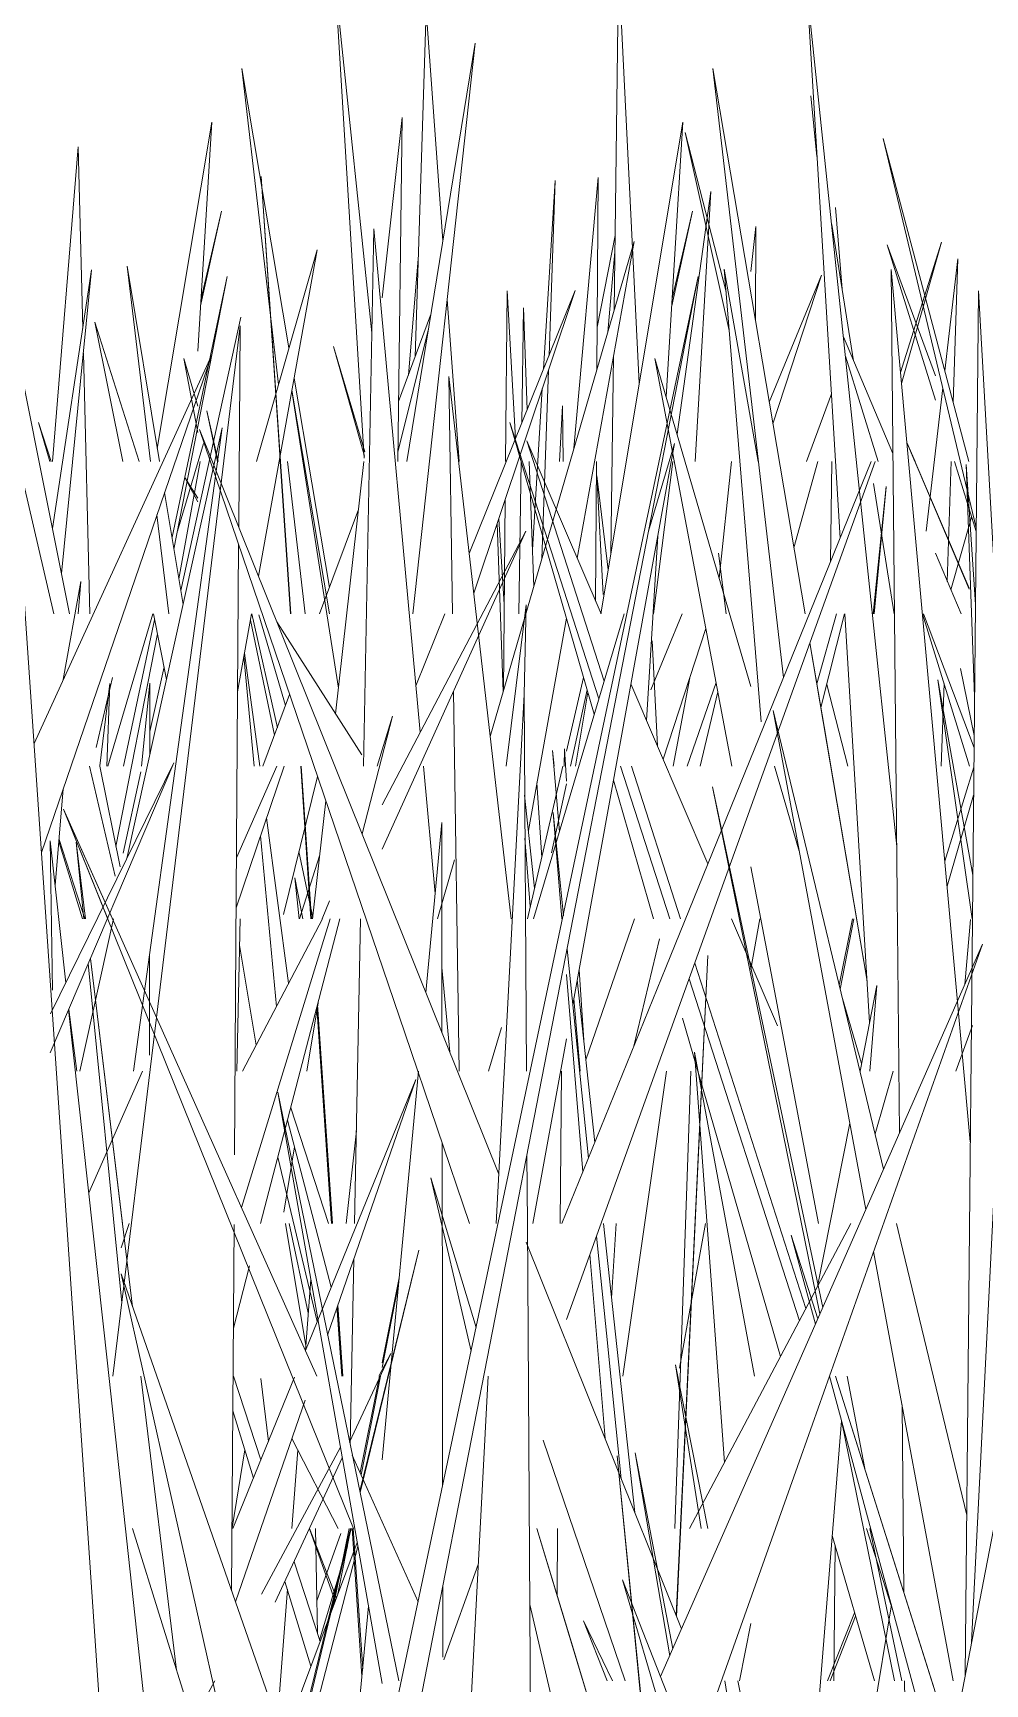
# Model space of a CAD drawing. Header units: millimetres. Extents: x -9575 to 27274, y -4387 to 11354.
# Drawn here: x -6974.46 to -6957.22, y 3085.8 to 3115.69 of the extents above; entities that cross this region are included whole.
import ezdxf

# ---------------------------------------------------------------- set-up
doc = ezdxf.new("R2010")
doc.units = ezdxf.units.MM
doc.layers.add('G-IMPT', color=8, linetype='Continuous', lineweight=9)

# ---------------------------------------------------------------- blocks, each defined once
blk = doc.blocks.new('Grass Array - 25_dwg-439225-North')
at = {"layer": 'G-IMPT'}
for p, q in [((-6963.936, 3110.676), (-6963.856, 3116.831)), ((-6963.481, 3109.349), (-6963.856, 3116.831)), ((-6967.342, 3116.092), (-6967.54, 3109.825)), ((-6967.342, 3116.092), (-6967.038, 3111.932)), ((-6973.799, 3105.172), (-6975.868, 3115.506)), ((-6968.137, 3110.894), (-6967.772, 3114.158)), ((-6967.855, 3107.931), (-6967.772, 3114.158)), ((-6974.108, 3107.931), (-6973.641, 3113.627)), ((-6973.641, 3113.627), (-6973.558, 3110.337)), ((-6957.383, 3106.729), (-6959.067, 3113.774)), ((-6957.517, 3107.931), (-6959.067, 3113.774)), ((-6964.665, 3108.169), (-6964.228, 3113.069)), ((-6964.248, 3109.602), (-6964.228, 3113.069)), ((-6961.374, 3112.185), (-6961.459, 3111.368)), ((-6961.374, 3112.185), (-6961.376, 3110.476)), ((-6963.577, 3111.913), (-6966.18, 3102.953)), ((-6966.18, 3102.953), (-6963.577, 3111.913)), ((-6963.577, 3111.913), (-6964.605, 3106.178)), ((-6963.919, 3112.018), (-6964.244, 3110.363)), ((-6958.752, 3109.541), (-6958.012, 3111.898)), ((-6958.733, 3109.34), (-6958.012, 3111.898)), ((-6967.482, 3111.669), (-6967.662, 3109.495)), ((-6963.923, 3111.728), (-6964.054, 3110.27)), ((-6974.109, 3106.719), (-6973.397, 3111.398)), ((-6973.946, 3105.904), (-6973.397, 3111.398)), ((-6961.328, 3107.931), (-6961.944, 3111.414)), ((-6961.272, 3103.221), (-6961.944, 3111.414)), ((-6961.127, 3109.003), (-6960.181, 3111.304)), ((-6961.062, 3108.614), (-6960.181, 3111.304)), ((-6966.959, 3110.864), (-6966.745, 3107.931)), ((-6966.56, 3106.263), (-6964.64, 3111.028)), ((-6966.478, 3105.547), (-6964.64, 3111.028)), ((-6967.841, 3109.015), (-6967.259, 3110.579)), ((-6965.609, 3108.623), (-6965.575, 3110.713)), ((-6965.509, 3108.872), (-6965.575, 3110.713)), ((-6972.832, 3107.931), (-6973.337, 3110.453)), ((-6972.534, 3107.931), (-6973.337, 3110.453)), ((-6971.783, 3105.596), (-6970.695, 3110.541)), ((-6967.853, 3108.097), (-6967.3, 3110.332)), ((-6968.449, 3108.107), (-6969.021, 3110.009)), ((-6968.458, 3108.027), (-6969.021, 3110.009)), ((-6958.889, 3108.076), (-6959.786, 3110.186)), ((-6973.547, 3109.893), (-6973.428, 3105.172)), ((-6963.994, 3106.265), (-6963.947, 3109.849)), ((-6959.155, 3107.931), (-6959.749, 3109.839)), ((-6968.928, 3103.83), (-6969.773, 3109.209)), ((-6969.09, 3105.172), (-6969.77, 3109.223)), ((-6960.456, 3107.931), (-6960.003, 3109.156)), ((-6971.108, 3107.931), (-6971.312, 3108.849)), ((-6971.12, 3107.931), (-6971.312, 3108.849)), ((-6974.08, 3105.172), (-6974.724, 3107.931)), ((-6968.98, 3103.364), (-6968.469, 3107.931)), ((-6965.664, 3105.172), (-6965.62, 3107.931)), ((-6965.393, 3105.661), (-6965.475, 3107.931)), ((-6964.273, 3105.402), (-6964.258, 3107.931)), ((-6963.223, 3105.172), (-6962.874, 3107.931)), ((-6961.814, 3107.931), (-6962.033, 3105.818)), ((-6960.681, 3106.365), (-6960.247, 3107.931)), ((-6971.475, 3107.202), (-6971.711, 3107.639)), ((-6971.475, 3107.269), (-6971.711, 3107.639)), ((-6964.138, 3105.525), (-6964.25, 3107.669)), ((-6964.044, 3105.967), (-6964.25, 3107.669)), ((-6959.245, 3105.172), (-6959.013, 3107.475)), ((-6959.23, 3105.172), (-6959.011, 3107.468)), ((-6969.269, 3105.172), (-6968.566, 3107.063)), ((-6957.654, 3105.172), (-6958.121, 3106.269)), ((-6972.041, 3103.984), (-6972.279, 3105.172)), ((-6970.084, 3102.979), (-6970.52, 3105.061)), ((-6970.035, 3103.111), (-6970.494, 3105.172)), ((-6968.507, 3102.623), (-6970.046, 3105.031)), ((-6967.525, 3103.87), (-6967, 3105.172)), ((-6964.8, 3105.093), (-6965.489, 3101.249)), ((-6963.27, 3103.797), (-6962.704, 3105.172)), ((-6963.049, 3102.545), (-6962.275, 3104.909)), ((-6960.266, 3103.907), (-6959.909, 3105.172)), ((-6963.247, 3104.682), (-6963.151, 3102.783)), ((-6970.455, 3102.413), (-6970.639, 3104.399)), ((-6970.354, 3102.413), (-6970.628, 3104.461)), ((-6972.344, 3103.044), (-6972.087, 3104.213)), ((-6962.867, 3102.413), (-6962.569, 3104.012)), ((-6973.249, 3102.422), (-6973.07, 3103.914)), ((-6973.125, 3102.413), (-6973.07, 3103.914)), ((-6970.295, 3102.413), (-6969.812, 3103.711)), ((-6972.973, 3100.426), (-6973.436, 3102.413)), ((-6972.883, 3100.595), (-6973.247, 3102.413)), ((-6972.829, 3100.841), (-6972.505, 3102.315)), ((-6969.925, 3099.73), (-6969.307, 3102.226)), ((-6965.249, 3100.762), (-6965.334, 3102.115)), ((-6969.396, 3099.654), (-6969.157, 3101.786)), ((-6969.83, 3098.489), (-6970.229, 3101.478)), ((-6970.052, 3098.066), (-6970.338, 3101.155)), ((-6969.393, 3099.675), (-6969.643, 3100.869)), ((-6969.269, 3100.791), (-6969.634, 3099.654)), ((-6967.138, 3099.654), (-6966.829, 3100.719)), ((-6969.719, 3100.397), (-6969.574, 3099.654)), ((-6969.719, 3100.397), (-6969.639, 3099.654)), ((-6969.093, 3099.978), (-6969.224, 3099.654)), ((-6957.487, 3099.641), (-6957.589, 3098.463)), ((-6973.667, 3096.895), (-6973.813, 3098.014)), ((-6957.753, 3096.895), (-6957.447, 3097.721)), ((-6957.75, 3096.895), (-6957.447, 3097.721))]:
    blk.add_line(p, q, dxfattribs=at)
blk = doc.blocks.new('Grass Array - 25_dwg-V17-North')
at = {"layer": 'G-IMPT'}
for p in [(-6964.138, 3105.525), (-6964.044, 3105.967)]:
    blk.add_line(p, (-6964.25, 3107.669), dxfattribs=at)
blk = doc.blocks.new('Grass Array - Grass Array-440235-North')
for name in ['Grass Array - 25_dwg-439225-North', 'Grass Array - 25_dwg-V17-North']:
    blk.add_blockref(name, (0, 0))
blk = doc.blocks.new('Grass Array - 25_dwg-V27-North')
at = {"layer": 'G-IMPT'}
for p, q in [((-6970.064, 3109.15), (-6970.329, 3113.087)), ((-6970.062, 3109.159), (-6970.329, 3113.087)), ((-6969.797, 3105.172), (-6969.982, 3107.931)), ((-6969.79, 3105.172), (-6969.978, 3107.931))]:
    blk.add_line(p, q, dxfattribs=at)
blk = doc.blocks.new('Grass Array - 25_dwg-V31-North')
at = {"layer": 'G-IMPT'}
for p, q in [((-6970.064, 3109.15), (-6970.329, 3113.087)), ((-6970.062, 3109.159), (-6970.329, 3113.087)), ((-6969.797, 3105.172), (-6969.982, 3107.931)), ((-6969.79, 3105.172), (-6969.978, 3107.931)), ((-6969.426, 3099.654), (-6969.611, 3102.413)), ((-6969.555, 3101.713), (-6969.602, 3102.413)), ((-6973.021, 3099.654), (-6973.905, 3101.64)), ((-6973.105, 3099.654), (-6973.905, 3101.64)), ((-6969.555, 3101.713), (-6969.415, 3099.654)), ((-6962.539, 3092.773), (-6962.387, 3095.94)), ((-6962.534, 3092.773), (-6962.386, 3095.919)), ((-6968.869, 3091.377), (-6968.949, 3092.563))]:
    blk.add_line(p, q, dxfattribs=at)
blk = doc.blocks.new('Grass Array - 25_dwg-V35-North')
at = {"layer": 'G-IMPT'}
for p, q in [((-6970.064, 3109.15), (-6970.329, 3113.087)), ((-6970.062, 3109.159), (-6970.329, 3113.087)), ((-6969.797, 3105.172), (-6969.982, 3107.931)), ((-6969.79, 3105.172), (-6969.978, 3107.931)), ((-6969.426, 3099.654), (-6969.611, 3102.413)), ((-6969.555, 3101.713), (-6969.602, 3102.413)), ((-6973.021, 3099.654), (-6973.905, 3101.64)), ((-6973.105, 3099.654), (-6973.905, 3101.64)), ((-6969.555, 3101.713), (-6969.415, 3099.654)), ((-6962.539, 3092.773), (-6962.387, 3095.94)), ((-6962.534, 3092.773), (-6962.386, 3095.919)), ((-6968.869, 3091.377), (-6968.949, 3092.563))]:
    blk.add_line(p, q, dxfattribs=at)
blk = doc.blocks.new('Grass Array - Grass Array-440908-North')
for name in ['Grass Array - 25_dwg-V27-North', 'Grass Array - 25_dwg-V31-North', 'Grass Array - 25_dwg-V35-North', 'Grass Array - 25_dwg-V35-North']:
    blk.add_blockref(name, (0, 0))
blk = doc.blocks.new('Grass Array - 25_dwg-V18-North')
at = {"layer": 'G-IMPT'}
for p in [(-6220.983, 3107.931), (-6220.984, 3107.931)]:
    blk.add_line(p, (-6221.13, 3108.274), dxfattribs=at)
blk = doc.blocks.new('Grass Array - 25_dwg-V41-North')
at = {"layer": 'G-IMPT'}
for p, q in [((-6968.462, 3107.993), (-6968.984, 3116.58)), ((-6968.323, 3110.258), (-6968.984, 3116.58)), ((-6970.679, 3115.046), (-6970.014, 3109.324)), ((-6970.679, 3115.046), (-6969.824, 3109.986)), ((-6969.824, 3109.986), (-6970.679, 3115.046)), ((-6960.264, 3113.449), (-6960.373, 3114.548)), ((-6971.224, 3114.074), (-6972.208, 3108.163)), ((-6972.208, 3108.163), (-6971.224, 3114.074)), ((-6971.224, 3114.074), (-6971.475, 3109.927)), ((-6961.91, 3111), (-6962.65, 3113.884)), ((-6961.853, 3110.301), (-6962.65, 3113.884)), ((-6965.003, 3113.014), (-6965.215, 3109.601)), ((-6965.003, 3113.014), (-6965.116, 3109.848)), ((-6965.116, 3109.848), (-6965.003, 3113.014)), ((-6962.185, 3112.817), (-6962.797, 3108.425)), ((-6962.185, 3112.817), (-6962.472, 3107.931)), ((-6962.472, 3107.931), (-6962.185, 3112.817)), ((-6971.425, 3110.75), (-6971.048, 3112.464)), ((-6971.417, 3110.883), (-6971.048, 3112.464)), ((-6959.81, 3111.049), (-6959.929, 3112.525)), ((-6959.601, 3109.751), (-6959.998, 3112.221)), ((-6958.993, 3111.853), (-6958.121, 3109.04)), ((-6958.993, 3111.853), (-6958.121, 3109.482)), ((-6957.952, 3109.57), (-6957.716, 3111.6)), ((-6957.8, 3108.996), (-6957.716, 3111.6)), ((-6971.942, 3106.558), (-6970.944, 3111.281)), ((-6971.907, 3106.344), (-6970.944, 3111.281)), ((-6965.901, 3107.931), (-6965.872, 3111.019)), ((-6965.721, 3108.346), (-6965.872, 3111.019)), ((-6971.475, 3108.453), (-6971.729, 3109.795)), ((-6971.475, 3108.929), (-6971.729, 3109.795)), ((-6969.731, 3109.44), (-6969.091, 3105.652)), ((-6969.091, 3105.652), (-6969.731, 3109.44)), ((-6965.125, 3109.581), (-6965.246, 3106.167)), ((-6965.246, 3106.167), (-6965.125, 3109.581)), ((-6965.237, 3109.249), (-6965.417, 3106.333)), ((-6958.29, 3106.668), (-6957.988, 3109.262)), ((-6964.925, 3107.931), (-6964.874, 3108.937)), ((-6964.857, 3107.931), (-6964.874, 3108.937)), ((-6974.129, 3107.931), (-6974.357, 3108.637)), ((-6974.152, 3107.931), (-6974.357, 3108.637)), ((-6971.373, 3108.254), (-6971.844, 3106.667)), ((-6957.508, 3105.639), (-6958.636, 3108.274)), ((-6957.511, 3105.621), (-6958.636, 3108.274)), ((-6971.432, 3107.931), (-6971.818, 3105.806)), ((-6969.852, 3107.931), (-6969.532, 3105.172)), ((-6960.018, 3106.117), (-6959.993, 3107.931)), ((-6957.905, 3105.76), (-6957.834, 3107.931)), ((-6957.777, 3107.931), (-6957.383, 3106.661)), ((-6958.864, 3105.172), (-6959.243, 3107.531)), ((-6965.941, 3103.774), (-6965.908, 3107.247)), ((-6965.945, 3103.761), (-6966.053, 3106.815)), ((-6965.926, 3105.344), (-6966.027, 3106.893)), ((-6957.839, 3105.607), (-6957.464, 3106.923)), ((-6972.288, 3105.172), (-6973.106, 3102.413)), ((-6972.819, 3102.413), (-6972.258, 3105.066)), ((-6969.887, 3103.511), (-6970.368, 3105.154)), ((-6960.193, 3103.475), (-6959.768, 3105.172)), ((-6972.957, 3100.964), (-6972.207, 3104.809)), ((-6973.315, 3102.752), (-6973.019, 3104.02)), ((-6959.708, 3102.413), (-6960.088, 3103.896)), ((-6958.013, 3102.413), (-6957.964, 3103.909))]:
    blk.add_line(p, q, dxfattribs=at)
blk = doc.blocks.new('Grass Array - Grass Array-V47-North')
for name, p in [('Grass Array - 25_dwg-V41-North', (0, 0)), ('Grass Array - 25_dwg-V18-North', (-737.506, 0)), ('Grass Array - 25_dwg-V18-North', (-737.506, 0)), ('Grass Array - 25_dwg-V18-North', (-737.506, 0))]:
    blk.add_blockref(name, p)
blk = doc.blocks.new('Grass Array - 25_dwg-V48-North')
at = {"layer": 'G-IMPT'}
for p, q in [((-6959.844, 3106.545), (-6960.454, 3116.58)), ((-6959.192, 3104.51), (-6960.454, 3116.58)), ((-6967.693, 3107.931), (-6966.452, 3115.504)), ((-6967.581, 3105.172), (-6966.452, 3115.504)), ((-6962.149, 3115.046), (-6960.868, 3104.022)), ((-6962.149, 3115.046), (-6960.48, 3105.172)), ((-6960.48, 3105.172), (-6962.149, 3115.046)), ((-6962.694, 3114.074), (-6964.175, 3105.174)), ((-6964.175, 3105.174), (-6962.694, 3114.074)), ((-6962.694, 3114.074), (-6962.995, 3109.1)), ((-6969.797, 3105.172), (-6970.329, 3113.087)), ((-6969.79, 3105.172), (-6970.329, 3113.087)), ((-6962.895, 3110.75), (-6962.518, 3112.464)), ((-6962.887, 3110.883), (-6962.518, 3112.464)), ((-6968.476, 3102.413), (-6968.287, 3112.144)), ((-6967.447, 3103.03), (-6968.287, 3112.144)), ((-6970.415, 3107.931), (-6969.313, 3111.761)), ((-6970.377, 3105.855), (-6969.313, 3111.761)), ((-6972.755, 3111.468), (-6972.33, 3107.931)), ((-6972.755, 3111.468), (-6972.17, 3107.931)), ((-6972.17, 3107.931), (-6972.755, 3111.468)), ((-6967.912, 3083.1), (-6962.414, 3111.281)), ((-6964.755, 3100.208), (-6962.414, 3111.281)), ((-6958.812, 3100.078), (-6958.921, 3111.407)), ((-6957.489, 3095.614), (-6958.921, 3111.407)), ((-6957.45, 3099.641), (-6957.342, 3111.019)), ((-6956.757, 3100.691), (-6957.342, 3111.019)), ((-6972.224, 3097.865), (-6970.71, 3110.386)), ((-6970.734, 3106.745), (-6970.71, 3110.386)), ((-6974.439, 3102.828), (-6971.223, 3109.86)), ((-6974.304, 3100.853), (-6971.223, 3109.86)), ((-6961.803, 3102.413), (-6963.199, 3109.795)), ((-6961.459, 3103.86), (-6963.199, 3109.795)), ((-6974.134, 3098.359), (-6974.889, 3109.423)), ((-6965.8, 3099.654), (-6966.929, 3109.47)), ((-6966.866, 3105.172), (-6966.929, 3109.47)), ((-6972.758, 3100.747), (-6971.032, 3108.541)), ((-6972.516, 3097.775), (-6971.032, 3108.541)), ((-6966.025, 3095.032), (-6971.445, 3108.512)), ((-6967.729, 3097.588), (-6971.445, 3108.512)), ((-6964.214, 3103.635), (-6965.827, 3108.637)), ((-6964.296, 3103.356), (-6965.827, 3108.637)), ((-6964.118, 3103.957), (-6965.515, 3108.303)), ((-6964.174, 3105.172), (-6965.515, 3108.303)), ((-6962.843, 3108.254), (-6964.687, 3098.101)), ((-6962.843, 3108.254), (-6963.314, 3106.667)), ((-6964.799, 3092.402), (-6959.209, 3107.931)), ((-6963.001, 3098.771), (-6959.281, 3107.931)), ((-6957.396, 3105.344), (-6957.56, 3107.873)), ((-6957.412, 3103.682), (-6957.56, 3107.873)), ((-6972.076, 3107.367), (-6971.741, 3105.34)), ((-6971.741, 3105.34), (-6972.076, 3107.367)), ((-6972.214, 3106.965), (-6971.998, 3105.172)), ((-6970.785, 3099.205), (-6970.737, 3106.429)), ((-6968.137, 3100.912), (-6965.537, 3106.671)), ((-6968.137, 3101.715), (-6965.537, 3106.671)), ((-6963.148, 3106.577), (-6963.349, 3103.245)), ((-6961.908, 3105.172), (-6962.045, 3106.269)), ((-6973.591, 3105.761), (-6973.91, 3103.984)), ((-6973.91, 3103.984), (-6973.591, 3105.761)), ((-6973.591, 3105.761), (-6973.641, 3105.172)), ((-6965.889, 3102.413), (-6965.531, 3105.336)), ((-6965.568, 3103.712), (-6965.531, 3105.336)), ((-6970.754, 3103.76), (-6970.5, 3105.172)), ((-6963.758, 3105.172), (-6965.395, 3099.654)), ((-6959.311, 3097.778), (-6959.76, 3105.172)), ((-6957.504, 3102.413), (-6958.353, 3105.172)), ((-6957.421, 3102.75), (-6958.334, 3105.172)), ((-6960.391, 3104.647), (-6960.136, 3103.136)), ((-6959.356, 3098.522), (-6960.391, 3104.647)), ((-6959.192, 3104.51), (-6958.821, 3100.961)), ((-6964.799, 3102.69), (-6964.489, 3104.02)), ((-6957.419, 3102.972), (-6957.667, 3104.184)), ((-6972.343, 3103.92), (-6972.495, 3102.413)), ((-6972.495, 3102.413), (-6972.343, 3103.92)), ((-6972.343, 3103.92), (-6972.345, 3102.614)), ((-6966.744, 3096.895), (-6966.845, 3103.772)), ((-6966.072, 3094.136), (-6965.568, 3103.712)), ((-6965.525, 3096.895), (-6965.568, 3103.712)), ((-6964.73, 3102.413), (-6964.425, 3103.799)), ((-6964.635, 3102.413), (-6964.412, 3103.755)), ((-6964.412, 3103.755), (-6964.629, 3102.452)), ((-6962.238, 3100.65), (-6963.633, 3103.907)), ((-6962.614, 3102.413), (-6962.09, 3103.932)), ((-6962.377, 3102.413), (-6962.058, 3103.761)), ((-6957.452, 3099.654), (-6958.074, 3103.981)), ((-6957.443, 3100.441), (-6958.074, 3103.981)), ((-6959.38, 3094.39), (-6961.058, 3103.426)), ((-6959.059, 3095.119), (-6961.058, 3103.426)), ((-6968.502, 3101.193), (-6967.948, 3103.321)), ((-6968.228, 3102.413), (-6967.948, 3103.321)), ((-6959.356, 3098.522), (-6960.136, 3103.136)), ((-6965.023, 3102.413), (-6965.054, 3102.702)), ((-6964.927, 3101.228), (-6965.054, 3102.702)), ((-6964.841, 3102.413), (-6964.838, 3102.727)), ((-6964.799, 3102.143), (-6964.838, 3102.727)), ((-6974.148, 3097.229), (-6971.909, 3102.476)), ((-6974.14, 3097.934), (-6971.909, 3102.476)), ((-6970.78, 3099.85), (-6969.912, 3102.413)), ((-6970.774, 3100.758), (-6970.044, 3102.413)), ((-6969.426, 3099.654), (-6969.611, 3102.413)), ((-6969.555, 3101.713), (-6969.602, 3102.413)), ((-6967.178, 3100.112), (-6967.39, 3102.413)), ((-6965.508, 3099.654), (-6964.864, 3102.413)), ((-6964.635, 3102.413), (-6964.629, 3102.452)), ((-6962.929, 3099.654), (-6963.819, 3102.413)), ((-6962.735, 3099.654), (-6963.622, 3102.413)), ((-6960.584, 3100.876), (-6961.035, 3102.413)), ((-6957.95, 3100.695), (-6957.424, 3102.4)), ((-6973.91, 3102.005), (-6974.059, 3100.256)), ((-6965.074, 3100.847), (-6964.799, 3102.097)), ((-6963.223, 3099.654), (-6963.95, 3102.16)), ((-6960.158, 3092.62), (-6962.154, 3102.039)), ((-6960.213, 3092.503), (-6962.154, 3102.039)), ((-6972.224, 3097.865), (-6973.905, 3101.64)), ((-6970.051, 3092.077), (-6973.905, 3101.64)), ((-6969.555, 3101.713), (-6969.415, 3099.654)), ((-6965.379, 3100.206), (-6965.557, 3101.888)), ((-6957.909, 3100.242), (-6957.429, 3101.89)), ((-6967.346, 3098.318), (-6967.059, 3101.395)), ((-6967.054, 3097.59), (-6967.059, 3101.395)), ((-6964.851, 3099.706), (-6965.043, 3101.574)), ((-6964.883, 3099.654), (-6965.043, 3101.574)), ((-6973.866, 3098.491), (-6974.148, 3101.066)), ((-6974.108, 3098.359), (-6974.148, 3101.066)), ((-6973.564, 3099.654), (-6973.991, 3101.052)), ((-6973.522, 3099.654), (-6973.988, 3101.088)), ((-6973.676, 3101.037), (-6973.539, 3099.654)), ((-6973.676, 3101.037), (-6973.508, 3099.654)), ((-6973.508, 3099.654), (-6973.676, 3101.037)), ((-6965.455, 3099.878), (-6965.552, 3101.115)), ((-6961.094, 3098.666), (-6961.459, 3100.596)), ((-6964.755, 3100.208), (-6968.137, 3084.213)), ((-6958.812, 3100.078), (-6958.771, 3095.774)), ((-6973.612, 3096.895), (-6973, 3099.654)), ((-6970.771, 3096.895), (-6970.709, 3099.654)), ((-6970.684, 3094.427), (-6969.076, 3099.654)), ((-6970.666, 3096.895), (-6969.218, 3099.654)), ((-6970.338, 3094.136), (-6968.902, 3099.654)), ((-6968.529, 3099.654), (-6968.636, 3094.136)), ((-6964.448, 3097.098), (-6963.566, 3099.654)), ((-6960.982, 3097.718), (-6961.811, 3099.654)), ((-6961.459, 3098.743), (-6961.296, 3099.654)), ((-6959.861, 3098.451), (-6959.619, 3099.654)), ((-6959.843, 3098.377), (-6959.595, 3099.654)), ((-6957.45, 3099.641), (-6957.581, 3085.958)), ((-6970.785, 3099.205), (-6970.81, 3095.38)), ((-6963.579, 3097.348), (-6963.118, 3099.291)), ((-6973.421, 3098.934), (-6972.84, 3094.136)), ((-6972.657, 3092.632), (-6973.421, 3098.934)), ((-6972.348, 3098.992), (-6972.35, 3097.187)), ((-6970.42, 3097.364), (-6970.72, 3099.174)), ((-6970.42, 3097.364), (-6970.72, 3099.174)), ((-6964.402, 3095.321), (-6964.79, 3099.104)), ((-6963.096, 3085.937), (-6957.268, 3099.195)), ((-6962.805, 3087.022), (-6962.241, 3098.99)), ((-6962.669, 3090.053), (-6962.241, 3098.99)), ((-6960.552, 3089.928), (-6957.268, 3099.195)), ((-6973.459, 3098.844), (-6972.851, 3092.701)), ((-6966.914, 3097.243), (-6967.055, 3098.773)), ((-6963.001, 3098.771), (-6964.883, 3094.136)), ((-6964.502, 3095.074), (-6964.799, 3098.646)), ((-6964.487, 3097.456), (-6964.572, 3098.732)), ((-6960.467, 3092.596), (-6962.477, 3098.852)), ((-6961.094, 3098.666), (-6960.237, 3094.136)), ((-6971.966, 3066.547), (-6974.134, 3098.359)), ((-6964.287, 3095.604), (-6964.605, 3098.549)), ((-6960.582, 3092.378), (-6962.579, 3098.569)), ((-6959.485, 3096.895), (-6959.179, 3098.444)), ((-6959.305, 3096.895), (-6959.179, 3098.444)), ((-6973.113, 3091.61), (-6973.814, 3098.013)), ((-6969.298, 3098.132), (-6969.501, 3096.895)), ((-6969.054, 3094.136), (-6969.318, 3098.056)), ((-6969.308, 3098.093), (-6969.039, 3094.136)), ((-6964.554, 3096.895), (-6964.667, 3098.207)), ((-6959.457, 3097.033), (-6959.803, 3098.213)), ((-6956.882, 3098.196), (-6957.465, 3086.558)), ((-6972.224, 3097.865), (-6973.012, 3091.377)), ((-6972.516, 3097.775), (-6972.637, 3096.895)), ((-6972.224, 3097.865), (-6969.318, 3091.377)), ((-6962.701, 3097.854), (-6960.926, 3091.728)), ((-6967.729, 3097.588), (-6966.555, 3094.136)), ((-6966.213, 3096.895), (-6965.978, 3097.687)), ((-6964.799, 3097.481), (-6965.406, 3094.136)), ((-6961.941, 3089.809), (-6962.482, 3097.236)), ((-6961.396, 3091.377), (-6962.482, 3097.236)), ((-6973.45, 3094.694), (-6972.479, 3096.895)), ((-6968.137, 3089.859), (-6967.479, 3096.895)), ((-6964.913, 3094.136), (-6964.889, 3096.895)), ((-6963.781, 3091.377), (-6962.99, 3096.895)), ((-6962.738, 3091.517), (-6962.551, 3096.895)), ((-6959.213, 3095.76), (-6958.883, 3096.895)), ((-6969.526, 3091.84), (-6967.527, 3096.745)), ((-6969.124, 3092.119), (-6967.527, 3096.745)), ((-6968.137, 3085.811), (-6970.028, 3096.513)), ((-6968.272, 3087.975), (-6970.028, 3096.513)), ((-6969.109, 3094.136), (-6969.793, 3096.229)), ((-6969.059, 3092.984), (-6969.852, 3096.006)), ((-6960.255, 3092.997), (-6959.671, 3095.955)), ((-6968.787, 3094.136), (-6968.604, 3095.812)), ((-6970.025, 3095.338), (-6969.312, 3092.364)), ((-6969.725, 3095.525), (-6969.919, 3094.341)), ((-6967.046, 3091.864), (-6967.051, 3095.593)), ((-6965.507, 3094.138), (-6965.515, 3095.385)), ((-6967.256, 3094.962), (-6966.528, 3091.824)), ((-6967.256, 3094.962), (-6966.437, 3092.255)), ((-6966.437, 3092.255), (-6967.256, 3094.962)), ((-6972.864, 3093.695), (-6972.715, 3094.136)), ((-6969.519, 3091.926), (-6969.885, 3094.136)), ((-6969.519, 3091.926), (-6969.885, 3094.136)), ((-6969.822, 3094.136), (-6969.474, 3092.521)), ((-6965.507, 3094.136), (-6965.421, 3080.648)), ((-6963.563, 3088.908), (-6964.128, 3094.136)), ((-6963.9, 3094.136), (-6963.982, 3092.784)), ((-6962.57, 3088.618), (-6959.652, 3094.136)), ((-6962.528, 3092.773), (-6962.284, 3094.136)), ((-6958.707, 3093.656), (-6958.823, 3094.136)), ((-6970.818, 3094.121), (-6970.862, 3087.49)), ((-6964.077, 3092.154), (-6964.257, 3093.908)), ((-6960.292, 3092.314), (-6960.729, 3093.927)), ((-6960.729, 3093.927), (-6960.251, 3092.409)), ((-6960.251, 3092.409), (-6960.729, 3093.927)), ((-6968.544, 3089.295), (-6967.474, 3093.656)), ((-6968.538, 3089.268), (-6967.474, 3093.656)), ((-6962.716, 3086.801), (-6965.529, 3093.798)), ((-6964.1, 3090.244), (-6964.377, 3093.574)), ((-6957.796, 3085.859), (-6959.239, 3093.632)), ((-6958.707, 3093.656), (-6957.553, 3088.861)), ((-6970.831, 3092.241), (-6970.537, 3093.371)), ((-6968.649, 3093.498), (-6968.714, 3090.138)), ((-6963.847, 3053.179), (-6972.865, 3093.226)), ((-6970.103, 3085.316), (-6972.865, 3093.226)), ((-6969.526, 3091.841), (-6969.429, 3093.122)), ((-6968.137, 3091.616), (-6967.829, 3093.155)), ((-6968.137, 3091.534), (-6967.837, 3093.071)), ((-6960.736, 3069.629), (-6956.198, 3093.117)), ((-6968.938, 3092.658), (-6968.851, 3091.377)), ((-6962.528, 3092.773), (-6962.753, 3091.517)), ((-6968.869, 3091.377), (-6968.952, 3092.618)), ((-6970.051, 3092.077), (-6968.657, 3088.618)), ((-6964.077, 3092.154), (-6963.807, 3089.514)), ((-6968.726, 3090.182), (-6967.981, 3091.784)), ((-6968.2, 3091.377), (-6967.981, 3091.784)), ((-6967.046, 3091.864), (-6967.043, 3089.389)), ((-6973.113, 3091.61), (-6970.973, 3072.065)), ((-6962.738, 3091.517), (-6962.84, 3088.618)), ((-6962.24, 3088.618), (-6962.824, 3091.58)), ((-6962.363, 3088.618), (-6962.824, 3091.58)), ((-6971.861, 3086.053), (-6972.506, 3091.377)), ((-6970.838, 3088.618), (-6969.722, 3091.357)), ((-6970.827, 3091.377), (-6970.332, 3089.859)), ((-6970.333, 3091.331), (-6970.196, 3090.193)), ((-6968.535, 3089.628), (-6968.185, 3091.377)), ((-6968.517, 3089.588), (-6968.168, 3091.377)), ((-6966.779, 3080.712), (-6966.218, 3091.377)), ((-6958.121, 3084.293), (-6960.038, 3091.377)), ((-6959.926, 3091.377), (-6958.139, 3085.701)), ((-6958.121, 3085.644), (-6959.926, 3091.377)), ((-6959.715, 3091.377), (-6959.398, 3089.701)), ((-6970.792, 3087.289), (-6969.531, 3090.941)), ((-6958.724, 3090.858), (-6958.692, 3087.458)), ((-6970.468, 3089.526), (-6970.841, 3090.746)), ((-6960.559, 3081.436), (-6959.818, 3090.564)), ((-6959.82, 3090.569), (-6958.861, 3085.859)), ((-6968.935, 3088.618), (-6969.772, 3090.243)), ((-6970.624, 3090.038), (-6970.855, 3088.631)), ((-6970.324, 3087.43), (-6968.893, 3090.09)), ((-6969.771, 3088.618), (-6969.663, 3090.032)), ((-6968.678, 3089.946), (-6967.487, 3087.288)), ((-6965.221, 3090.213), (-6963.74, 3085.859)), ((-6963.558, 3089.986), (-6962.93, 3086.314)), ((-6963.558, 3089.986), (-6962.875, 3086.439)), ((-6962.814, 3087.045), (-6962.669, 3090.053)), ((-6970.072, 3087.286), (-6968.859, 3089.896)), ((-6962.461, 3075.527), (-6963.881, 3089.934)), ((-6963.15, 3082.422), (-6963.881, 3089.934)), ((-6960.552, 3089.928), (-6962.501, 3084.428)), ((-6969.66, 3078.991), (-6972.66, 3088.618)), ((-6969.66, 3078.991), (-6972.66, 3088.618)), ((-6969.746, 3084.29), (-6968.696, 3088.618)), ((-6969.501, 3085.39), (-6968.71, 3088.618)), ((-6968.988, 3087.301), (-6969.455, 3088.612)), ((-6968.965, 3087.362), (-6969.451, 3088.618)), ((-6969.307, 3086.71), (-6969.343, 3088.618)), ((-6969.319, 3087.308), (-6968.886, 3088.525)), ((-6969.016, 3087.224), (-6968.737, 3088.618)), ((-6968.939, 3087.432), (-6968.707, 3088.618)), ((-6968.503, 3085.942), (-6968.683, 3088.618)), ((-6968.663, 3088.618), (-6968.49, 3086.079)), ((-6965.335, 3088.618), (-6964.734, 3086.631)), ((-6963.941, 3084.014), (-6965.335, 3088.618)), ((-6964.971, 3087.415), (-6964.961, 3088.618)), ((-6959.987, 3088.489), (-6959.224, 3085.859)), ((-6958.919, 3087.221), (-6959.369, 3088.618)), ((-6958.725, 3085.859), (-6959.31, 3088.618)), ((-6968.588, 3088.366), (-6969.974, 3084.669)), ((-6969.974, 3084.669), (-6968.588, 3088.366)), ((-6968.575, 3088.291), (-6969.67, 3084.075)), ((-6969.269, 3086.593), (-6968.766, 3088.291)), ((-6959.937, 3088.316), (-6959.96, 3085.859)), ((-6969.732, 3088.016), (-6969.262, 3086.57)), ((-6968.272, 3087.975), (-6967.837, 3085.859)), ((-6967.018, 3086.24), (-6966.397, 3087.963)), ((-6969.428, 3086.126), (-6969.897, 3087.66)), ((-6967.04, 3087.567), (-6967.039, 3086.286)), ((-6961.663, 3080.476), (-6963.785, 3087.689)), ((-6959.806, 3077.582), (-6963.785, 3087.689)), ((-6970.044, 3085.018), (-6969.854, 3087.518)), ((-6968.888, 3081.833), (-6968.385, 3087.212)), ((-6965.463, 3087.239), (-6964.502, 3083.1)), ((-6960.072, 3085.859), (-6959.582, 3087.091)), ((-6959.564, 3087.029), (-6960.025, 3085.859)), ((-6959.247, 3085.219), (-6958.917, 3087.233)), ((-6964.061, 3085.859), (-6964.493, 3086.945)), ((-6963.964, 3085.859), (-6964.493, 3086.945)), ((-6961.459, 3086.9), (-6961.665, 3085.859)), ((-6963.941, 3084.014), (-6964.734, 3086.631)), ((-6972.217, 3083.912), (-6971.169, 3085.859)), ((-6961.614, 3083.813), (-6961.933, 3085.859)), ((-6960.607, 3080.341), (-6961.696, 3085.859)), ((-6958.677, 3085.859), (-6958.652, 3083.264))]:
    blk.add_line(p, q, dxfattribs=at)
blk = doc.blocks.new('Grass Array - Grass Array-V52-North')
for name in ['Grass Array - 25_dwg-V48-North', 'Grass Array - 25_dwg-V35-North', 'Grass Array - 25_dwg-V35-North', 'Grass Array - 25_dwg-V35-North']:
    blk.add_blockref(name, (0, 0))
blk = doc.blocks.new('Grass Array - Grass Array-V53-North')
blk.add_blockref('Grass Array - 25_dwg-V35-North', (0, 0))
blk.add_blockref('Grass Array - 25_dwg-V35-North', (0, 0))
blk.add_blockref('Grass Array - 25_dwg-V35-North', (0, 0))
blk.add_blockref('Grass Array - 25_dwg-V35-North', (0, 0))

msp = doc.modelspace()

# ---------------------------------------------------------------- block references
for name in ['Grass Array - Grass Array-V47-North', 'Grass Array - Grass Array-V52-North', 'Grass Array - Grass Array-440235-North', 'Grass Array - Grass Array-440908-North', 'Grass Array - Grass Array-V53-North', 'Grass Array - Grass Array-V53-North']:
    msp.add_blockref(name, (0, 0))

doc.saveas('drawing.dxf')
